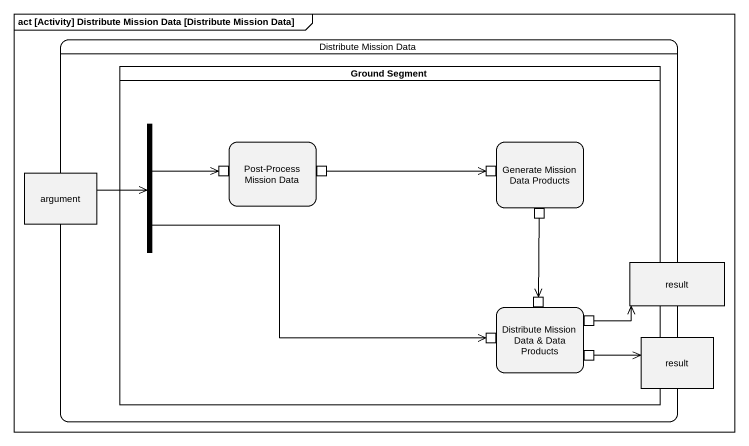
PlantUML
@startuml
mainframe act [Activity] Distribute Mission Data [Distribute Mission Data]
hide empty description
state "Distribute Mission Data" as Distribute_Mission_Data {
  state "Ground Segment" as Ground_Segment <<partition>> {
    state fork1 <<fork>>
    state "Post-Process Mission Data" as Post_Process_Mission_Data {
      state pin1 <<inputPin>>
      state pin2 <<outputPin>>
    }
    state "Generate Mission Data Products" as Generate_Mission_Data {
      state pin3 <<inputPin>>
      state pin4 <<outputPin>>
    }
    state "Distribute Mission Data & Data Products" as Distribute_Mission_Data_2 {
      state pin5 <<inputPin>>
      state pin6 <<outputPin>>
      state pin7 <<inputPin>>
      state pin8 <<outputPin>>
    }
  }
  state argument <<object>>
  state result <<object>>
  state "result" as result_2 <<object>>
}
fork1 -right-> pin1
fork1 -right-> pin7
pin2 -right-> pin3
argument -right-> fork1
pin4 --> pin5
pin6 -right-> result
pin8 -right-> result_2
@enduml
